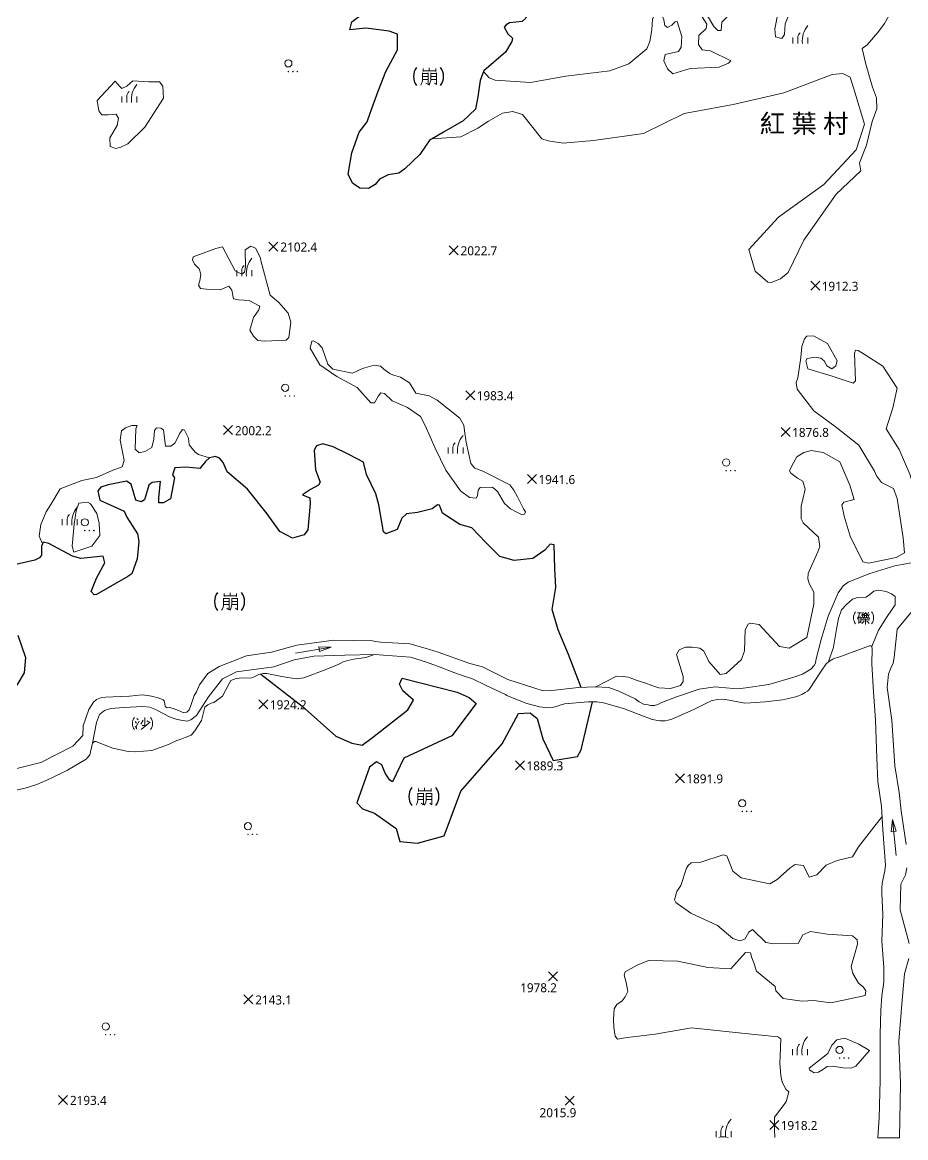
# Model space of a CAD drawing. Header units: metres. Extents: x 232867 to 235443, y 2535802 to 2538582.
# Drawn here: x 233534 to 234269, y 2535802 to 2536730 of the extents above; entities that cross this region are included whole.
import ezdxf
from ezdxf.enums import TextEntityAlignment as Align

# ---------------------------------------------------------------- set-up
doc = ezdxf.new("R2010")
doc.units = ezdxf.units.M
doc.linetypes.add('105', pattern=[30, 20, -4.75, 0.5, -4.75])
for name, color, linetype, lineweight in [('9250000', 7, '105', 30), ('9510101', 5, 'Continuous', 20), ('9510109', 4, 'Continuous', 20), ('9510503', 5, 'Continuous', 20), ('9710500', 3, 'Continuous', 20), ('9720000', 3, 'Continuous', 20)]:
    doc.layers.add(name, color=color, linetype=linetype, lineweight=lineweight)
for name, color, linetype, lineweight, true_color in [('9510402', 34, 'Continuous', 20, 0xa55200), ('9540203', 34, 'Continuous', 20, 0xa55200), ('9790201', 34, '145', 20, 0xa55200)]:
    doc.layers.add(name, color=color, linetype=linetype, lineweight=lineweight, true_color=true_color)
doc.layers.add('9810200', color=7, linetype='Continuous')
doc.layers.add('9820205', color=34, linetype='Continuous', true_color=0xa55200)
doc.styles.add('LMP', font='')
doc.styles.get('LMP').set_extended_font_data('Microsoft JhengHei')
doc.linetypes.add('145', pattern='A,0,-7.5,[10,base.shx,S=1,R=0,X=0,Y=0]', length=7.5)

# ---------------------------------------------------------------- blocks, each defined once
blk = doc.blocks.new('98225')
at = {"lineweight": 0}
for points in [[(-6.557994, -7.127561), (-5.892824, -5.979033), (-5.403554, -4.744772), (-5.10201, -3.451385), (-4.997061, -2.128435), (-4.997061, -1.815065), (-4.997061, 2.87217)], [(-4.997061, 2.558801), (-0.311303, 2.558801), (-0.311303, -2.128435), (-0.311303, -6.81567), (-2.185606, -5.565149)], [(-4.997061, 0.059238), (-0.311303, 0.059238)], [(-4.3718, 4.121213), (-4.3718, 6.620776)], [(5.936866, 4.746473), (4.999714, 4.746473), (0.313957, 4.746473), (-4.3718, 4.746473)], [(-0.311303, 2.87217), (-0.311303, 2.558801)], [(0.313957, -7.127561), (0.979128, -5.979033), (1.468397, -4.744772), (1.769941, -3.451385), (1.876369, -2.128435), (1.876369, 2.558801), (1.876369, 2.87217)], [(0.625848, 7.246036), (0.625848, 4.746473)], [(1.876369, 2.558801), (6.560648, 2.558801)], [(1.876369, 0.059238), (6.560648, 0.059238)], [(6.560648, 2.87217), (6.560648, -1.815065), (6.560648, -6.503779), (6.560648, -6.81567), (4.999714, -5.565149)], [(5.936866, 4.121213), (5.936866, 6.620776)], [(-0.311303, -2.440326), (-4.997061, -2.440326)], [(6.560648, -2.440326), (1.876369, -2.440326)]]:
    blk.add_lwpolyline(points, dxfattribs=at)
for start, end in [(143.130102, 216.869898), (323.130102, 36.869898)]:
    blk.add_arc((0, 0), 12.5, start, end)
blk = doc.blocks.new('97132')
at = {"linetype": 'Continuous'}
for points in [[(-3.2, 6.8, 1), (2.8, 6.8, 1)], [(-0.4, 0, 1), (0, 0, 1)], [(3.35, 0, 1), (3.75, 0, 1)], [(7.1, 0, 1), (7.5, 0, 1)]]:
    blk.add_lwpolyline(points, format="xyb", close=True, dxfattribs=at)
blk = doc.blocks.new('97200')
at = {"linetype": 'Continuous'}
for points in [[(6.25, 15, 0.214635), (1.75, 0)], [(-0.25, 9, 0.201941), (-2.25, 5)]]:
    blk.add_lwpolyline(points, format="xyb", dxfattribs=at)
for points in [[(-6.25, 5), (-6.25, 0)], [(-2.25, 0), (-2.25, 5)], [(6.25, 5), (6.25, 0)]]:
    blk.add_lwpolyline(points, dxfattribs=at)
blk = doc.blocks.new('95153')
at = {"color": 5, "linetype": 'Continuous'}
blk.add_lwpolyline([(15, 0), (5, 2), (5, 0), (5, -2), (15, 0), (-15, 0)], dxfattribs=at)
blk = doc.blocks.new('98120')
at = {"linetype": 'Continuous'}
for points in [[(-3.75, -3.75), (3.75, 3.75)], [(-3.75, 3.75), (3.75, -3.75)]]:
    blk.add_lwpolyline(points, dxfattribs=at)
blk = doc.blocks.new('95142')
at = {"linetype": 'Continuous'}
for points in [[(-5.812413, 4.447669, 0.333333), (-5.812413, -5.552331)], [(7.52092, -5.552331, 0.333333), (7.52092, 4.447669)]]:
    blk.add_lwpolyline(points, format="xyb", dxfattribs=at)
for points in [[(-5.18869, 1.102874), (-4.093992, -0.175247)], [(-4.458891, -3.096666), (-1.904596, 1.468051)], [(-3.971392, 3.685828), (-2.694245, 2.407707)], [(1.369614, 2.118289), (-0.637332, -0.985719)], [(2.687195, 4.447669), (2.687195, -2.263839)], [(4.491864, 1.745342), (7.294256, 0.100655)], [(-5.18869, -2.731489), (-3.911542, -5.105142)], [(-3.911542, -5.105142), (-4.458891, -3.096666)], [(6.015838, -0.126753), (-0.298024, -5.552331)], [(2.687195, -2.263839), (0.680249, -2.081251)]]:
    blk.add_lwpolyline(points, dxfattribs=at)
blk = doc.blocks.new('95423')
at = {"linetype": 'Continuous'}
for points in [[(-8.038459, 4.930951, 0.333333), (-8.038459, -5.069049)], [(5.294874, -5.069049, 0.333333), (5.294874, 4.930951)]]:
    blk.add_lwpolyline(points, format="xyb", dxfattribs=at)
for points in [[(-6.517338, 4.020808), (-3.120598, 3.98995)], [(-4.649285, 4.003837), (-5.035124, 2.261878), (-5.652713, 0.610952), (-6.007826, -0.237655), (-6.486458, -1.086262)], [(-5.703949, 0.488515), (-3.645549, 0.487518), (-3.691487, -4.344848)], [(-5.412274, 0.488373), (-5.381306, -4.711387)], [(-1.177484, 2.956224), (-1.565528, 2.041063), (-2.791747, -0.20806), (-2.714138, -0.47175), (-1.348224, -0.20806)], [(-1.658659, 4.693477), (-2.248486, 3.049291), (-2.745182, 2.087597), (-2.667573, 1.87044), (-1.565528, 2.041063)], [(-1.565528, 0.629545), (-1.348224, -0.20806), (-1.22405, -0.844019)], [(-0.510049, 3.545649), (-0.510049, -0.130504), (1.07317, -0.099481), (1.07317, 3.56116), (-0.028874, 3.576672), (-0.510049, 3.545649)], [(-0.510049, 1.823907), (1.07317, 1.792884)], [(0.467822, 4.7245), (-0.028874, 3.576672)], [(2.765042, 4.569388), (1.694041, 2.056575), (1.756128, 1.854929), (3.044434, 1.979019)], [(3.416956, 3.018268), (3.044434, 1.979019), (1.926867, -0.316638), (1.973432, -0.533795), (3.308304, -0.223571)], [(3.01339, 0.536478), (3.308304, -0.223571), (3.463521, -0.85953)], [(-3.685038, -3.666464), (-5.358978, -3.619674)], [(-2.962791, -1.812378), (3.587391, -1.812378)], [(-0.851832, -2.836116), (-1.705529, -3.766788), (-2.931747, -4.852571)], [(0.327822, -0.850683), (0.281257, -5.550575)], [(1.398823, -2.851627), (2.392216, -3.735766), (3.354564, -4.790527)]]:
    blk.add_lwpolyline(points)

msp = doc.modelspace()

# ---------------------------------------------------------------- linework, layer by layer
at = {"layer": '9510101', "lineweight": 0, "flags": 128}
for points in [[(233517.27928, 2536106.105248), (233549.51948, 2536114.050948), (233575.98508, 2536127.564948), (233584.27558, 2536136.644548), (233584.57788, 2536144.674148), (233589.44008, 2536158.127948), (233593.26028, 2536164.314948), (233595.64168, 2536166.374748), (233599.77468, 2536168.090148), (233603.16708, 2536168.419748), (233615.74908, 2536168.863348), (233623.25068, 2536169.341748), (233633.68128, 2536170.305348), (233638.03608, 2536169.900148), (233641.41388, 2536169.277348), (233647.90728, 2536167.505748), (233651.06348, 2536166.208748), (233652.10848, 2536165.345948), (233652.62228, 2536162.945948), (233652.95008, 2536160.802748), (233654.43588, 2536159.700748), (233656.34268, 2536159.798548), (233659.61188, 2536158.965348), (233664.03268, 2536157.352748), (233668.49328, 2536155.548948), (233670.97888, 2536156.103948), (233672.82508, 2536157.769348), (233673.90588, 2536160.632148), (233674.54708, 2536162.442948), (233677.11708, 2536169.940748), (233678.98328, 2536172.897348), (233681.41378, 2536178.772448), (233688.33938, 2536188.235448), (233697.81288, 2536194.073748), (233720.64638, 2536202.910348), (233741.31268, 2536205.908548), (233762.38358, 2536211.699848), (233793.32568, 2536215.991248), (233825.42748, 2536215.328148), (233827.51748, 2536214.819348), (233832.39948, 2536214.279548), (233856.35618, 2536212.790548), (233869.22908, 2536209.298548), (233879.89528, 2536205.806648), (233906.43818, 2536196.401948), (233916.92028, 2536193.645048), (233937.88488, 2536183.169348), (233960.50408, 2536175.818148), (233967.49248, 2536173.796448), (233974.66448, 2536173.980348), (233996.73208, 2536176.369548), (234010.70828, 2536177.104448), (234022.10998, 2536176.369548), (234030.38538, 2536173.428748), (234044.02008, 2536167.109748), (234047.32508, 2536164.476748), (234050.89608, 2536162.664948), (234054.71728, 2536161.950748), (234057.06088, 2536161.554948), (234059.93768, 2536161.384348), (234062.85388, 2536162.440748), (234065.34948, 2536163.651748), (234078.19208, 2536168.706548), (234097.21508, 2536175.043348), (234110.37068, 2536177.023748), (234116.14368, 2536176.597348), (234129.01868, 2536175.406548), (234135.93268, 2536176.253748), (234155.11188, 2536178.925748), (234176.05648, 2536184.979548), (234183.03888, 2536187.498348), (234190.04608, 2536191.668148), (234192.75988, 2536194.696348), (234193.85108, 2536196.860548), (234194.30988, 2536199.181948), (234198.65668, 2536216.486148), (234204.35848, 2536235.835948), (234212.86848, 2536255.301348), (234216.93708, 2536260.963948), (234221.14868, 2536264.135748), (234238.33948, 2536271.182748), (234260.02368, 2536277.617948), (234265.97168, 2536278.907948), (234280.71888, 2536281.511748)], [(234271.61418, 2535951.053948), (234267.88958, 2535938.105448), (234265.98998, 2535916.461348), (234263.21968, 2535882.295148), (234264.60568, 2535847.106548), (234263.90128, 2535801.894548), (234245.78028, 2535801.913548), (234246.79888, 2535818.494948), (234247.78828, 2535849.857548), (234247.76428, 2535888.040548), (234248.44788, 2535907.758548), (234249.18768, 2535920.005348), (234250.86928, 2535931.216548), (234250.75728, 2535943.433948), (234249.28128, 2535965.291348), (234249.96008, 2535987.499148), (234249.09808, 2536004.963148), (234249.21608, 2536009.919948), (234249.48688, 2536013.725348), (234251.53668, 2536023.951748), (234252.14188, 2536028.752348), (234249.96908, 2536057.962548), (234248.94788, 2536077.535948), (234245.90148, 2536098.310548), (234244.98368, 2536117.690948), (234243.87428, 2536149.651548), (234242.13808, 2536172.598348), (234240.88168, 2536196.303948), (234241.02808, 2536208.687748), (234240.90728, 2536210.562148), (234246.27878, 2536224.064448), (234253.66698, 2536235.667348), (234260.26348, 2536245.292448), (234260.13168, 2536252.148848), (234257.09718, 2536254.521948), (234252.87528, 2536256.368048), (234246.41048, 2536257.422748), (234242.45248, 2536256.631648), (234239.15438, 2536253.862848), (234235.98808, 2536251.753148), (234228.86338, 2536251.357748), (234224.64188, 2536250.039148), (234219.75468, 2536245.521448), (234215.53278, 2536241.170448), (234213.02608, 2536233.918648), (234211.31088, 2536224.952748), (234209.06808, 2536210.053648), (234204.87668, 2536197.937148), (234202.95548, 2536196.157548), (234198.66828, 2536189.944548), (234188.79788, 2536174.857148), (234187.17908, 2536173.349548), (234185.48148, 2536172.289948), (234182.47708, 2536170.654548), (234179.75708, 2536169.525348), (234176.48388, 2536168.404548), (234166.42548, 2536166.110348), (234151.95148, 2536164.542948), (234139.91488, 2536163.747148), (234135.08108, 2536163.565148), (234119.05688, 2536166.426748), (234115.89168, 2536166.794148), (234112.54688, 2536166.547148), (234107.05928, 2536165.374948), (234092.71368, 2536158.272348), (234074.50228, 2536150.270948), (234071.38168, 2536149.382148), (234068.88388, 2536148.866748), (234064.43328, 2536148.679148), (234058.02588, 2536149.968348), (234034.30548, 2536158.926948), (234017.65048, 2536163.692148), (234012.08828, 2536164.585548), (234004.93568, 2536164.460348), (233985.07868, 2536162.996148), (233976.11108, 2536160.209948), (233971.52748, 2536159.520748), (233964.33008, 2536160.268548), (233953.03748, 2536163.590148), (233937.25808, 2536169.937948), (233935.96948, 2536170.553548), (233919.92288, 2536178.131448), (233908.43338, 2536183.752948), (233901.61108, 2536186.025548), (233893.00368, 2536188.871148), (233881.60068, 2536193.322148), (233870.36688, 2536197.706948), (233856.94328, 2536201.719148), (233827.02718, 2536203.995648), (233802.37968, 2536203.466048), (233776.67188, 2536202.671348), (233760.24008, 2536199.493048), (233743.27818, 2536193.666048), (233712.26998, 2536189.428248), (233700.58278, 2536183.781548), (233688.86518, 2536168.783648), (233678.99148, 2536153.324548), (233674.21938, 2536149.542148), (233671.09278, 2536148.555448), (233665.99138, 2536149.213148), (233662.04188, 2536150.035548), (233656.94048, 2536151.680148), (233651.18108, 2536154.804748), (233646.57318, 2536157.271748), (233642.78848, 2536159.080648), (233640.15538, 2536160.231748), (233634.23148, 2536160.560748), (233618.43378, 2536159.903048), (233607.73708, 2536158.916148), (233602.30668, 2536157.436048), (233598.19268, 2536153.982548), (233595.72448, 2536147.404248), (233592.48628, 2536130.301148), (233590.77668, 2536122.857548), (233590.27308, 2536120.524148), (233588.53968, 2536118.486148), (233587.04708, 2536116.912748), (233571.58508, 2536107.762948), (233557.51808, 2536100.804948), (233546.09808, 2536095.764748), (233536.41168, 2536092.762348), (233504.34128, 2536085.844548)], [(234276.03108, 2536241.937148), (234262.04048, 2536225.151148), (234262.01958, 2536225.099648), (234259.30518, 2536201.318648), (234258.50108, 2536196.874448), (234256.72518, 2536192.562848), (234254.67638, 2536187.555848), (234253.49738, 2536176.589448), (234257.41458, 2536149.425448), (234260.01318, 2536111.432848), (234263.62298, 2536088.983348), (234265.10658, 2536073.733648), (234269.44508, 2536045.739948)], [(234269.84548, 2536026.321848), (234268.91148, 2536020.489648), (234265.07528, 2536012.974348), (234264.27728, 2535991.452348), (234271.80478, 2535963.571848)]]:
    msp.add_lwpolyline(points, dxfattribs=at).dxf.unprotected_set("ltscale", 0)
at = {"layer": '9510109', "lineweight": 0, "flags": 128}
for points in [[(233517.279314, 2536106.105248), (233549.519514, 2536114.050948), (233575.985114, 2536127.564948), (233584.275614, 2536136.644548), (233584.577914, 2536144.674148), (233589.440114, 2536158.127948), (233593.260314, 2536164.314948), (233595.641714, 2536166.374748), (233599.774714, 2536168.090148), (233603.167114, 2536168.419748), (233615.749114, 2536168.863348), (233623.250714, 2536169.341748), (233633.681314, 2536170.305348), (233638.036114, 2536169.900148), (233641.413914, 2536169.277348), (233647.907314, 2536167.505748), (233651.063514, 2536166.208748), (233652.108514, 2536165.345948), (233652.622314, 2536162.945948), (233652.950114, 2536160.802748), (233654.435914, 2536159.700748), (233656.342714, 2536159.798548), (233659.611914, 2536158.965348), (233664.032714, 2536157.352748), (233668.493314, 2536155.548948), (233670.978914, 2536156.103948), (233672.825114, 2536157.769348), (233673.905914, 2536160.632148), (233674.547114, 2536162.442948), (233677.117114, 2536169.940748), (233678.983314, 2536172.897348), (233681.413714, 2536178.772448), (233688.339414, 2536188.235448), (233697.812914, 2536194.073748), (233720.646414, 2536202.910348), (233741.312714, 2536205.908548), (233762.383614, 2536211.699848), (233793.325614, 2536215.991248), (233825.427414, 2536215.328148), (233827.517514, 2536214.819348), (233832.399514, 2536214.279548), (233856.356114, 2536212.790548), (233869.229014, 2536209.298548), (233879.895314, 2536205.806648), (233906.438214, 2536196.401948), (233916.920314, 2536193.645048), (233937.884914, 2536183.169348), (233960.504114, 2536175.818148), (233967.492414, 2536173.796448), (233974.664514, 2536173.980348), (233996.732014, 2536176.369548), (234010.708314, 2536177.104448), (234022.110014, 2536176.369548), (234030.385414, 2536173.428748), (234044.020114, 2536167.109748), (234047.325114, 2536164.476748), (234050.896114, 2536162.664948), (234054.717314, 2536161.950748), (234057.060914, 2536161.554948), (234059.937714, 2536161.384348), (234062.853914, 2536162.440748), (234065.349514, 2536163.651748), (234078.192114, 2536168.706548), (234097.215114, 2536175.043348), (234110.370714, 2536177.023748), (234116.143714, 2536176.597348), (234129.018714, 2536175.406548), (234135.932714, 2536176.253748), (234155.111914, 2536178.925748), (234176.056514, 2536184.979548), (234183.038914, 2536187.498348), (234190.046114, 2536191.668148), (234192.759914, 2536194.696348), (234193.851114, 2536196.860548), (234194.309914, 2536199.181948), (234198.656714, 2536216.486148), (234204.358514, 2536235.835948), (234212.868514, 2536255.301348), (234216.937114, 2536260.963948), (234221.148714, 2536264.135748), (234238.339514, 2536271.182748), (234260.023714, 2536277.617948), (234265.971714, 2536278.907948), (234280.718914, 2536281.511748)], [(234276.031114, 2536241.937148), (234262.040514, 2536225.151148), (234262.019514, 2536225.099648), (234259.305214, 2536201.318648), (234258.501114, 2536196.874448), (234256.725214, 2536192.562848), (234254.676314, 2536187.555848), (234253.497414, 2536176.589448), (234257.414514, 2536149.425448), (234260.013114, 2536111.432848), (234263.623014, 2536088.983348), (234265.106614, 2536073.733648), (234269.445114, 2536045.739948)], [(234271.614114, 2535951.053948), (234267.889614, 2535938.105448), (234265.990014, 2535916.461348), (234263.219714, 2535882.295148), (234264.605714, 2535847.106548), (234263.901314, 2535801.894548), (234245.780314, 2535801.913548), (234246.798914, 2535818.494948), (234247.788314, 2535849.857548), (234247.764314, 2535888.040548), (234248.447914, 2535907.758548), (234249.187714, 2535920.005348), (234250.869314, 2535931.216548), (234250.757314, 2535943.433948), (234249.281314, 2535965.291348), (234249.960114, 2535987.499148), (234249.098114, 2536004.963148), (234249.216114, 2536009.919948), (234249.486914, 2536013.725348), (234251.536714, 2536023.951748), (234252.141914, 2536028.752348), (234249.969114, 2536057.962548), (234248.947914, 2536077.535948), (234245.901514, 2536098.310548), (234244.983714, 2536117.690948), (234243.874314, 2536149.651548), (234242.138114, 2536172.598348), (234240.881714, 2536196.303948), (234241.028114, 2536208.687748), (234240.907314, 2536210.562148), (234240.085914, 2536211.106748), (234238.809314, 2536211.147548), (234212.634914, 2536201.500748), (234209.963714, 2536200.775348), (234208.356714, 2536200.054948), (234204.876714, 2536197.937148), (234202.955514, 2536196.157548), (234198.668314, 2536189.944548), (234188.797914, 2536174.857148), (234187.179114, 2536173.349548), (234185.481514, 2536172.289948), (234182.477114, 2536170.654548), (234179.757114, 2536169.525348), (234176.483914, 2536168.404548), (234166.425514, 2536166.110348), (234151.951514, 2536164.542948), (234139.914914, 2536163.747148), (234135.081114, 2536163.565148), (234119.056914, 2536166.426748), (234115.891714, 2536166.794148), (234112.546914, 2536166.547148), (234107.059314, 2536165.374948), (234092.713714, 2536158.272348), (234074.502314, 2536150.270948), (234071.381714, 2536149.382148), (234068.883914, 2536148.866748), (234064.433314, 2536148.679148), (234058.025914, 2536149.968348), (234034.305514, 2536158.926948), (234017.650514, 2536163.692148), (234012.088314, 2536164.585548), (234004.935714, 2536164.460348), (233985.078714, 2536162.996148), (233976.111114, 2536160.209948), (233971.527414, 2536159.520748), (233964.330114, 2536160.268548), (233953.037514, 2536163.590148), (233937.258114, 2536169.937948), (233935.969514, 2536170.553548), (233919.922914, 2536178.131448), (233908.433414, 2536183.752948), (233901.611114, 2536186.025548), (233893.003714, 2536188.871148), (233881.600714, 2536193.322148), (233870.366914, 2536197.706948), (233856.943214, 2536201.719148), (233827.027114, 2536203.995648), (233819.809214, 2536201.328548), (233809.964314, 2536200.031048), (233804.716914, 2536198.953048), (233800.849014, 2536197.732448), (233797.236114, 2536195.861748), (233787.234914, 2536191.757348), (233768.228914, 2536184.661948), (233761.937714, 2536183.821348), (233749.900114, 2536185.728148), (233737.487914, 2536188.194348), (233734.463714, 2536188.048748), (233730.662514, 2536187.191348), (233727.510314, 2536185.643348), (233724.856114, 2536184.619748), (233714.335114, 2536184.119948), (233712.013514, 2536183.984948), (233709.746314, 2536183.253548), (233707.476114, 2536182.309148), (233706.226714, 2536179.923148), (233700.426914, 2536169.391948), (233698.418514, 2536167.485748), (233693.408514, 2536164.114348), (233691.247714, 2536163.359748), (233688.356314, 2536162.169548), (233685.857514, 2536160.185748), (233683.070314, 2536149.055348), (233677.662314, 2536140.352148), (233674.508714, 2536136.862648), (233669.533314, 2536134.937348), (233665.355714, 2536133.150948), (233662.642314, 2536132.426148), (233655.609914, 2536129.042748), (233641.806914, 2536124.017548), (233627.980514, 2536123.078748), (233622.194314, 2536123.230548), (233609.191314, 2536126.024748), (233596.456714, 2536131.092148), (233595.314914, 2536131.577748), (233593.950914, 2536131.449548), (233592.486314, 2536130.301148), (233590.776714, 2536122.857548), (233590.273114, 2536120.524148), (233588.539714, 2536118.486148), (233587.047114, 2536116.912748), (233571.585114, 2536107.762948), (233557.518114, 2536100.804948), (233546.098114, 2536095.764748), (233536.411714, 2536092.762348), (233504.341314, 2536085.844548)], [(234269.845514, 2536026.321848), (234268.911514, 2536020.489648), (234265.075314, 2536012.974348), (234264.277314, 2535991.452348), (234271.804714, 2535963.571848)]]:
    msp.add_lwpolyline(points, dxfattribs=at).dxf.unprotected_set("ltscale", 0)
at = {"layer": '9790201', "flags": 128}
for points in [[(233917.654759, 2536688.991546), (233922.398758, 2536683.855696), (233927.348294, 2536681.865546), (233956.761719, 2536679.805271), (233986.355045, 2536685.15794), (234022.911003, 2536689.656173), (234038.587159, 2536695.370165), (234053.549556, 2536707.817658), (234056.204901, 2536714.123232), (234057.717872, 2536723.790597), (234058.338531, 2536732.553926), (234059.887932, 2536736.157314), (234063.46662, 2536738.201314), (234066.171887, 2536736.196993), (234067.768512, 2536731.93967), (234068.468778, 2536727.452086), (234070.723841, 2536725.669524), (234074.302529, 2536727.713523), (234077.203889, 2536730.427047), (234078.773528, 2536730.661558), (234082.664345, 2536718.108511), (234082.268112, 2536709.346599), (234080.04543, 2536705.73896), (234068.838924, 2536703.197595), (234067.749172, 2536697.800307), (234070.930277, 2536691.306986), (234075.220026, 2536687.066668), (234089.780793, 2536691.650616), (234113.789081, 2536692.700614), (234121.625135, 2536695.894497), (234123.632834, 2536697.928577), (234106.526462, 2536706.130771), (234099.56248, 2536707.209799), (234096.619294, 2536711.45862), (234096.797846, 2536719.096157), (234103.04807, 2536724.750629), (234103.473986, 2536728.571523), (234095.77061, 2536740.651296), (234078.887316, 2536749.079499), (234062.886888, 2536759.983879), (234063.54128, 2536763.132415), (234069.142509, 2536764.739985), (234090.068186, 2536755.888107), (234093.245245, 2536750.068561), (234095.951861, 2536747.839649), (234097.756721, 2536746.278844), (234109.321231, 2536726.587043), (234112.707874, 2536723.239423), (234115.402347, 2536723.031837), (234116.033801, 2536729.998432), (234124.286326, 2536738.585352), (234144.446974, 2536745.001461), (234157.903147, 2536746.65863), (234162.403829, 2536744.665647), (234162.887764, 2536738.829096), (234160.055216, 2536724.661393), (234160.768975, 2536717.927892), (234165.94024, 2536716.388343), (234168.16427, 2536719.771391), (234168.783581, 2536728.759312), (234173.427735, 2536740.243251), (234182.398067, 2536741.422894), (234206.425245, 2536739.328608), (234220.262809, 2536752.218198), (234241.995794, 2536758.419636), (234252.503383, 2536765.223993), (234252.466953, 2536771.28797), (234249.746845, 2536775.762799), (234243.206081, 2536781.111905), (234229.245735, 2536788.660163), (234224.732909, 2536792.674472), (234224.043437, 2536795.365322), (234226.716321, 2536798.751204), (234253.644858, 2536799.370441), (234270.172875, 2536800.796121)], [(234232.887909, 2536708.262304), (234236.875015, 2536711.372057), (234245.889178, 2536721.616183), (234251.449864, 2536728.888497), (234257.517847, 2536739.913606), (234258.542192, 2536746.080361), (234264.815056, 2536765.676042)], [(234231.691438, 2536606.307069), (234230.666093, 2536612.969916), (234236.30782, 2536627.841595), (234241.091355, 2536647.375139), (234245.120255, 2536658.11545), (234244.776426, 2536667.174969), (234241.419743, 2536675.93705), (234235.790048, 2536695.117081), (234232.887909, 2536708.262304)], [(233874.888888, 2536633.122297), (233898.802733, 2536634.825119), (233912.938286, 2536641.786672), (233921.764221, 2536647.606262), (233933.464486, 2536654.33075), (233942.095435, 2536655.715374), (233950.084401, 2536653.32727), (233966.155173, 2536633.033578), (233971.482035, 2536631.293723), (233984.120067, 2536629.378351), (234009.360322, 2536631.532922), (234050.969804, 2536637.559538), (234084.762757, 2536654.177755), (234125.478238, 2536661.528846), (234167.508193, 2536671.326791), (234207.954418, 2536686.656903), (234216.810857, 2536687.377891), (234222.810207, 2536684.312162), (234226.650158, 2536671.921955), (234234.64976, 2536645.241574), (234227.77895, 2536623.925546), (234200.867898, 2536595.002578), (234163.199903, 2536567.881869), (234138.611178, 2536541.077445), (234143.633679, 2536522.875408), (234154.203621, 2536513.825232), (234157.009649, 2536513.375404), (234164.698426, 2536516.462868), (234171.20425, 2536521.880525), (234184.112211, 2536548.84502), (234211.198243, 2536586.885954), (234231.691438, 2536606.307069)], [(233945.994871, 2536335.038314), (233950.958552, 2536325.248284), (233952.758152, 2536322.581094), (233951.877167, 2536320.789816), (233949.874793, 2536320.107519), (233945.402673, 2536322.31139), (233940.25772, 2536325.18065), (233935.103359, 2536329.612346), (233929.469532, 2536339.621355), (233925.212283, 2536343.165866), (233914.958663, 2536342.877845), (233913.18863, 2536340.63452), (233912.770985, 2536335.944393), (233911.66841, 2536333.928501), (233906.091028, 2536334.56289), (233898.477674, 2536340.095113), (233886.33441, 2536357.429031), (233877.529781, 2536375.676906), (233869.166989, 2536394.597215), (233865.332761, 2536401.939034), (233854.586235, 2536409.460377), (233841.845398, 2536414.960192), (233835.342682, 2536421.169076), (233832.218918, 2536421.595759), (233830.450229, 2536419.12923), (233826.918227, 2536413.303349), (233824.020085, 2536413.285032), (233812.572503, 2536426.159073), (233795.574417, 2536435.203399), (233781.470441, 2536444.935659), (233773.583083, 2536458.948271), (233774.887089, 2536464.536856), (233775.999071, 2536464.990312), (233780.025322, 2536462.783622), (233783.61377, 2536459.234883), (233788.155774, 2536445.424341), (233792.415711, 2536441.433419), (233808.711396, 2536437.964996), (233817.160041, 2536441.813028), (233826.728732, 2536444.775285), (233832.084524, 2536443.916281), (233834.774515, 2536441.477932), (233839.924844, 2536437.715852), (233842.83105, 2536436.394938), (233848.638086, 2536434.645931), (233856.02313, 2536430.00512), (233861.42596, 2536421.333934), (233872.5861, 2536419.172334), (233879.295623, 2536415.643322), (233898.113467, 2536400.583727), (233901.269485, 2536394.800118), (233901.96651, 2536390.117035), (233903.360559, 2536380.75087), (233907.257952, 2536362.918407), (233910.626153, 2536358.921849), (233917.106023, 2536356.507454), (233939.692242, 2536345.043096), (233943.06313, 2536340.600127)], [(234179.258843, 2536434.042492), (234181.639652, 2536451.047109), (234182.713305, 2536460.115), (234184.707974, 2536466.696898), (234186.731522, 2536468.748421), (234192.160864, 2536469.009218), (234203.967999, 2536462.740961), (234211.980312, 2536448.293749), (234210.876021, 2536444.057209)], [(234297.889807, 2536300.430063), (234286.322114, 2536300.125396), (234280.970132, 2536304.725149), (234277.990012, 2536335.982632), (234272.550596, 2536354.019054), (234263.623837, 2536374.581909), (234252.637234, 2536391.656624), (234258.307265, 2536409.299793), (234261.903884, 2536425.539821), (234249.984208, 2536443.767029), (234235.345209, 2536453.173383), (234229.536488, 2536456.84355), (234227.221141, 2536457.060617), (234226.313695, 2536454.274776), (234227.155581, 2536431.575821), (234225.316569, 2536429.710807), (234207.923574, 2536435.624641), (234187.706341, 2536441.782082)], [(234210.876021, 2536444.057209), (234209.474147, 2536442.990755), (234207.446267, 2536441.618789), (234203.357293, 2536444.084787), (234201.067029, 2536448.37436), (234198.33864, 2536450.39589), (234193.354644, 2536451.270544), (234187.024503, 2536450.324478), (234185.906085, 2536448.278668), (234187.706341, 2536441.782082)], [(234179.258843, 2536434.042492), (234177.876818, 2536430.338173), (234178.838534, 2536424.784012), (234192.609282, 2536406.568484), (234210.278886, 2536393.70611), (234230.049036, 2536378.076876), (234242.915353, 2536356.612174), (234244.792053, 2536352.68552), (234248.761761, 2536347.150339), (234258.975822, 2536342.117913), (234261.806699, 2536333.795432), (234266.879828, 2536300.929422), (234267.886768, 2536288.425261), (234261.200752, 2536284.676253), (234238.092501, 2536279.896919), (234233.2259, 2536281.024593), (234222.906314, 2536302.273688), (234217.938711, 2536318.923029), (234215.794447, 2536328.408224), (234217.630444, 2536330.73657), (234226.178085, 2536332.875591), (234222.628935, 2536344.900359), (234214.172482, 2536364.3078), (234200.238187, 2536372.096868), (234190.278122, 2536373.655754), (234184.27269, 2536371.996127), (234178.510703, 2536368.484627), (234174.39403, 2536361.045013), (234172.338709, 2536356.861872), (234173.509197, 2536354.784172), (234179.089548, 2536350.649212), (234183.502426, 2536348.128618), (234185.397216, 2536341.421964), (234183.369029, 2536333.068823), (234182.016905, 2536327.500063), (234182.08625, 2536316.843395), (234183.727043, 2536313.610281), (234196.531553, 2536301.643914), (234197.508343, 2536293.773086), (234195.917298, 2536289.361199), (234187.936442, 2536271.240097), (234187.502316, 2536266.83551), (234188.684864, 2536262.904476), (234192.665124, 2536255.747629)], [(233689.707538, 2536367.674636), (233680.556037, 2536370.230471), (233677.716979, 2536372.172819), (233672.895621, 2536378.458877), (233672.212483, 2536383.899875), (233668.911494, 2536390.631181), (233667.167479, 2536391.273582), (233665.010339, 2536387.992737), (233663.075624, 2536383.842049), (233660.923365, 2536379.689983), (233657.456078, 2536377.272098), (233653.105193, 2536377.244562), (233651.505512, 2536390.956646), (233649.322748, 2536392.249709), (233645.623275, 2536392.444108), (233644.112667, 2536390.256419), (233643.5003, 2536383.06472), (233641.798991, 2536376.083942), (233635.943598, 2536372.779691), (233631.162505, 2536371.87818), (233627.882259, 2536374.9068), (233628.440938, 2536391.681924), (233629.512798, 2536394.520275), (233625.161912, 2536394.492739), (233619.734287, 2536392.498072), (233616.484545, 2536390.081564), (233615.440749, 2536382.233695), (233617.234791, 2536372.661285), (233618.797867, 2536365.483353), (233617.088017, 2536360.027211), (233608.838417, 2536356.92562), (233595.817485, 2536351.180078), (233583.430883, 2536348.705743), (233565.630078, 2536341.840886), (233557.65415, 2536328.721636), (233553.772518, 2536322.59831), (233549.480201, 2536312.116128), (233548.011078, 2536302.523065), (233550.806242, 2536296.006439)], [(233945.994871, 2536335.038314), (233943.06313, 2536340.600127)], [(233575.400946, 2536293.983968), (233577.037586, 2536312.508417), (233578.716932, 2536323.409688), (233581.073314, 2536329.958987), (233588.248614, 2536330.657837), (233590.648922, 2536329.366151), (233596.132675, 2536321.341782), (233597.918176, 2536313.294007), (233598.411833, 2536302.842115), (233591.716767, 2536294.087229), (233576.95182, 2536288.984088)], [(233576.95182, 2536288.984088), (233575.400946, 2536293.983968)], [(234011.130011, 2536177.077301), (234028.2473, 2536185.95748), (234033.981277, 2536185.764702), (234038.342377, 2536185.104479), (234045.697556, 2536182.399246), (234051.901842, 2536180.374709), (234057.648991, 2536178.117911), (234063.623976, 2536176.091912), (234073.257525, 2536175.694657), (234081.727009, 2536178.042117), (234083.768761, 2536181.49531), (234083.742418, 2536185.623349), (234078.351424, 2536203.936556), (234080.390249, 2536207.84842), (234085.88029, 2536209.947535), (234091.612803, 2536209.984092), (234097.808308, 2536209.335568), (234101.034614, 2536206.833349), (234105.217637, 2536198.144922), (234114.689207, 2536187.196772), (234119.498664, 2536188.144822), (234132.264854, 2536199.922821), (234134.971091, 2536207.049769), (234135.318465, 2536224.482191), (234137.8115, 2536229.084987), (234139.64005, 2536230.014027), (234147.214285, 2536228.915605), (234164.070305, 2536210.675513), (234172.106068, 2536209.121345), (234186.724224, 2536218.159017), (234192.508952, 2536245.946631), (234192.665124, 2536255.747629)], [(234240.9073, 2536210.5621), (234240.0859, 2536211.1067), (234238.8093, 2536211.1475), (234212.6349, 2536201.5007), (234209.9637, 2536200.7753), (234208.3567, 2536200.0549), (234204.8767, 2536197.9371)], [(233592.4863, 2536130.3011), (233593.9509, 2536131.4495), (233595.3149, 2536131.5777), (233596.4567, 2536131.0921), (233609.1913, 2536126.0247), (233622.1943, 2536123.2305), (233627.9805, 2536123.0787), (233641.8069, 2536124.0175), (233655.6099, 2536129.0427), (233662.6423, 2536132.4261), (233665.3557, 2536133.1509), (233669.53331, 2536134.937337), (233674.508734, 2536136.862604), (233677.66234, 2536140.352102), (233683.0703, 2536149.0553), (233685.8575, 2536160.1857), (233688.3563, 2536162.1695), (233691.2477, 2536163.3597), (233693.4085, 2536164.1143), (233698.4185, 2536167.4857), (233700.4269, 2536169.3919), (233706.2267, 2536179.9231), (233707.4761, 2536182.3091), (233709.7463, 2536183.2535), (233712.0135, 2536183.9849), (233714.3351, 2536184.1199), (233724.8561, 2536184.6197), (233727.5103, 2536185.6433), (233730.6625, 2536187.1913), (233734.4637, 2536188.0487), (233737.4879, 2536188.1943), (233749.9001, 2536185.7281), (233761.9377, 2536183.8213), (233768.2289, 2536184.6619), (233787.2349, 2536191.7573), (233797.2361, 2536195.8617), (233800.849057, 2536197.73246), (233804.716905, 2536198.953061), (233809.964311, 2536200.031085), (233819.809216, 2536201.328548), (233827.027144, 2536203.995642)], [(234086.634066, 2536026.207764), (234087.960063, 2536028.453217), (234090.625939, 2536030.707139), (234098.662436, 2536031.205353), (234117.159946, 2536037.362371), (234120.068569, 2536036.485928), (234125.285289, 2536023.543893), (234132.242702, 2536017.995195), (234155.945826, 2536012.999763), (234162.176383, 2536016.618461), (234172.835721, 2536026.305246), (234177.060624, 2536029.240144), (234183.988884, 2536028.389111), (234188.738154, 2536018.799727), (234195.20313, 2536020.63025), (234202.969114, 2536028.732795), (234211.878041, 2536032.592131), (234224.812157, 2536035.582082), (234229.673682, 2536043.889975), (234249.387479, 2536069.110455)], [(234086.634066, 2536026.207764), (234081.806195, 2536011.620611), (234078.483378, 2536006.672748), (234076.513088, 2535999.941846), (234077.64623, 2535997.485577), (234090.220133, 2535988.831065), (234112.41843, 2535978.445796), (234125.229826, 2535967.553303), (234131.055025, 2535965.574585), (234135.069426, 2535967.167596), (234138.611628, 2535972.788691), (234141.504031, 2535975.046455), (234152.525523, 2535964.366596), (234159.239406, 2535963.289289), (234179.583727, 2535963.417872), (234183.339742, 2535970.607957), (234189.806383, 2535973.336208), (234203.681277, 2535971.184419), (234224.704647, 2535969.973604), (234228.52752, 2535966.414593), (234228.996934, 2535962.834388), (234226.368488, 2535954.083792), (234223.745613, 2535944.437438), (234224.899647, 2535938.622076), (234229.646026, 2535930.365988), (234233.688285, 2535927.480209), (234235.944818, 2535924.135247), (234235.186719, 2535920.21136)], [(234144.848427, 2535940.579556), (234142.571001, 2535947.283611), (234140.979589, 2535951.52857), (234139.835305, 2535955.776355), (234135.586197, 2535955.973447), (234123.37375, 2535942.459363), (234104.363849, 2535943.458956), (234079.289864, 2535948.899187), (234054.917213, 2535949.416988), (234045.551205, 2535945.550671), (234035.525648, 2535939.888598), (234034.648107, 2535937.195673), (234036.475618, 2535930.936671), (234037.862966, 2535923.555146), (234035.655184, 2535919.062226), (234032.991916, 2535915.910117), (234028.540137, 2535912.746705), (234026.326783, 2535909.149543), (234025.932584, 2535900.637016), (234026.200719, 2535893.472366), (234027.363111, 2535886.313367), (234029.166944, 2535883.861337), (234037.206889, 2535885.255842), (234060.664391, 2535888.091481), (234090.814884, 2535893.208905), (234132.649202, 2535888.994346), (234162.627666, 2535885.824596), (234165.098013, 2535884.048623), (234164.515071, 2535869.936197), (234164.329114, 2535863.888418), (234165.063878, 2535853.59144), (234166.216519, 2535848.000018), (234169.382629, 2535842.197374), (234171.855761, 2535839.973522), (234169.448093, 2535831.672218), (234159.914235, 2535818.846908), (234159.978307, 2535808.545692), (234160.256571, 2535802.003262)], [(234235.186719, 2535920.21136), (234218.553611, 2535916.682756), (234206.477678, 2535914.09589), (234192.547571, 2535916.060552), (234182.511931, 2535915.540208), (234166.983334, 2535917.722842), (234161.01089, 2535924.073446), (234160.531404, 2535927.721071), (234144.848427, 2535940.579556)], [(234188.8016, 2535859.653635), (234204.130599, 2535872.009195), (234207.485647, 2535878.840802), (234211.761594, 2535883.408085), (234218.323769, 2535884.811611), (234230.139603, 2535879.664911), (234238.957951, 2535874.306956)], [(234189.190273, 2535858.188395), (234192.855144, 2535855.930092), (234196.502622, 2535856.409692), (234200.593355, 2535858.945628), (234203.546243, 2535861.017971), (234208.107765, 2535861.275233), (234217.014256, 2535859.963033), (234223.632014, 2535859.777074), (234227.500395, 2535861.398921), (234233.163529, 2535867.823738), (234238.957951, 2535874.306956)], [(234189.190273, 2535858.188395), (234188.8016, 2535859.653635)], [(234113.40316, 2535802.052413), (234114.920106, 2535802.705654), (234118.886971, 2535802.730952), (234121.310343, 2535802.044118)]]:
    msp.add_lwpolyline(points, dxfattribs=at)
for points in [[(233606.758155, 2536633.958974), (233613.00745, 2536644.006881), (233614.060856, 2536650.10561), (233612.085127, 2536653.574303), (233605.348298, 2536653.096567), (233600.130832, 2536653.063583), (233597.721512, 2536656.311961), (233596.370394, 2536664.788802), (233611.2819, 2536680.983539), (233615.002779, 2536676.438009), (233616.750325, 2536674.926039), (233621.087425, 2536676.911622), (233626.063521, 2536681.294558), (233639.329375, 2536680.508126), (233648.025151, 2536680.563098), (233650.871657, 2536676.882336), (233651.578983, 2536666.878408), (233635.842254, 2536642.628219), (233621.787139, 2536628.832209), (233615.931875, 2536626.184307), (233611.808574, 2536624.852797), (233607.232502, 2536626.782034)], [(233731.789147, 2536534.670943), (233727.910298, 2536542.113406), (233724.065504, 2536543.582495), (233719.393745, 2536540.566164), (233719.687145, 2536526.487416), (233718.860179, 2536522.001996), (233716.737426, 2536520.495178), (233710.967195, 2536523.232148), (233700.622786, 2536543.220939), (233695.08879, 2536541.905896), (233676.159436, 2536534.959259), (233675.534651, 2536532.395199), (233677.260341, 2536528.779287), (233681.11973, 2536524.750181), (233682.635942, 2536520.492918), (233681.601931, 2536514.939476), (233680.556974, 2536511.306047), (233682.277799, 2536508.543475), (233687.183361, 2536507.934462), (233698.482724, 2536507.365874), (233705.92513, 2536510.399722), (233708.288984, 2536507.001188), (233709.609097, 2536499.75589), (233713.875279, 2536499.142835), (233722.617122, 2536498.558077), (233731.596416, 2536493.707971), (233730.760937, 2536490.715894), (233726.321765, 2536484.287554), (233723.184461, 2536473.813937), (233726.409335, 2536468.927449), (233730.053165, 2536465.323665), (233735.598108, 2536464.718695), (233747.104516, 2536465.218128), (233753.4971, 2536465.471887), (233755.616204, 2536467.618709), (233757.461369, 2536480.430923), (233755.287533, 2536487.884166), (233747.563889, 2536496.795718), (233740.282311, 2536502.936612), (233732.664763, 2536530.622973)]]:
    msp.add_lwpolyline(points, close=True, dxfattribs=at)
at = {"layer": '9820205', "flags": 128}
for points in [[(233806.505815, 2536723.651675), (233808.066137, 2536730.278516), (233812.876317, 2536733.947998), (233818.229553, 2536736.814282), (233821.553488, 2536741.683463), (233822.185055, 2536747.339521), (233821.867706, 2536754.199358)], [(233950.6943, 2536743.820676), (233953.874443, 2536735.781731), (233952.772085, 2536733.08843), (233949.878807, 2536730.607682), (233939.370421, 2536729.645886), (233936.473111, 2536727.836698), (233934.919327, 2536725.812132), (233937.859645, 2536720.458014), (233941.90904, 2536716.677931), (233941.254077, 2536713.987454), (233935.939107, 2536704.999425), (233917.911036, 2536689.662996), (233917.654759, 2536688.991546)], [(233805.154601, 2536603.555359), (233808.074725, 2536621.307351), (233814.238512, 2536638.647307), (233820.886899, 2536647.123552), (233823.64852, 2536655.142719), (233830.027101, 2536672.700294), (233836.413358, 2536688.960342), (233846.029206, 2536707.187156), (233846.201781, 2536714.541179), (233846.168518, 2536720.163801), (233839.23881, 2536722.71518), (233819.776833, 2536725.187394), (233806.505815, 2536723.651675)], [(233917.654759, 2536688.991546), (233914.827661, 2536681.584504), (233913.120068, 2536667.918153), (233910.944921, 2536657.606778), (233900.712647, 2536647.916115), (233884.437865, 2536638.635025), (233874.888888, 2536633.122297)], [(233874.888888, 2536633.122297), (233873.06829, 2536632.071246), (233864.640377, 2536619.929497), (233852.184572, 2536607.986178), (233847.284741, 2536604.373452), (233838.344922, 2536602.973836), (233831.208119, 2536599.346986), (233827.654502, 2536595.071175), (233822.082235, 2536591.678066), (233814.697543, 2536592.079163), (233808.857227, 2536596.0718), (233805.154601, 2536603.555359)], [(233999.054985, 2536176.491661), (233988.341527, 2536203.882304), (233979.921513, 2536224.364621), (233974.978718, 2536241.407871), (233977.862658, 2536259.654275), (233977.074205, 2536275.570102), (233976.493609, 2536295.179025), (233973.263707, 2536295.850819), (233968.686604, 2536290.745687), (233958.821452, 2536283.76124), (233943.163754, 2536282.047116), (233931.391944, 2536285.433754), (233919.569401, 2536297.126582), (233907.974446, 2536309.282321), (233898.048697, 2536312.219155), (233883.475383, 2536321.587232), (233881.130462, 2536328.263765), (233879.516215, 2536328.484298), (233874.927838, 2536325.224987), (233862.734676, 2536322.148343), (233853.525509, 2536320.936452), (233849.860162, 2536317.452238), (233846.00105, 2536307.967653), (233836.576979, 2536304.216303), (233834.492057, 2536306.049016), (233830.668877, 2536328.40628), (233828.078049, 2536337.619359), (233820.376027, 2536353.722224), (233818.008558, 2536364.090397), (233805.757617, 2536370.47358), (233792.585055, 2536376.850937), (233784.044556, 2536379.335055), (233778.755098, 2536377.686466), (233776.703998, 2536373.981719), (233777.95608, 2536357.60735), (233781.936386, 2536347.249371), (233780.337641, 2536344.931902), (233773.90884, 2536341.199485), (233767.253861, 2536336.773429), (233773.259901, 2536334.273291), (233773.518491, 2536329.660198), (233771.57872, 2536307.72798), (233768.608817, 2536303.555953), (233758.718299, 2536300.724601), (233748.314828, 2536306.427252), (233737.625993, 2536321.126819), (233721.372198, 2536341.55962), (233704.463827, 2536355.989138), (233701.191648, 2536363.582756), (233698.173831, 2536367.255463), (233694.709296, 2536368.617982), (233689.707538, 2536367.674636)], [(233689.707538, 2536367.674636), (233689.646016, 2536367.663033), (233686.438661, 2536364.643187), (233681.63538, 2536358.844417), (233670.108068, 2536359.925237), (233660.894673, 2536359.405528), (233658.857665, 2536353.393506), (233660.486004, 2536350.865698), (233657.366022, 2536333.540748), (233651.396622, 2536330.041971), (233647.708727, 2536330.249397), (233647.683361, 2536334.402492), (233648.982648, 2536348.024151), (233642.076126, 2536347.057551), (233639.325354, 2536344.7328), (233635.712149, 2536332.711669), (233632.95715, 2536331.079101), (233628.340588, 2536332.434339), (233624.573776, 2536345.562503), (233620.639975, 2536348.306475), (233605.451543, 2536345.210899), (233599.243283, 2536343.09503), (233596.957549, 2536340.08101), (233598.386486, 2536332.475741), (233618.719933, 2536323.144073), (233621.05499, 2536318.082632), (233629.894946, 2536304.294324), (233630.856026, 2536297.83978), (233629.560966, 2536283.525938), (233625.028958, 2536271.037527), (233621.815967, 2536268.940591), (233595.639951, 2536254.008009), (233593.799527, 2536253.534903), (233591.248157, 2536256.287613), (233595.78862, 2536267.391659), (233602.623272, 2536280.125361), (233601.20561, 2536285.88481), (233582.784457, 2536283.922482), (233575.630618, 2536285.723155), (233555.981341, 2536296.21283), (233551.366188, 2536297.33734), (233550.806242, 2536296.006439)], [(233550.806242, 2536296.006439), (233550.003486, 2536294.098417), (233550.048581, 2536286.715138), (233548.219431, 2536284.396212), (233544.313814, 2536282.525634), (233522.454902, 2536277.542004)], [(233530.409177, 2536220.138921), (233536.513863, 2536201.487861), (233535.671159, 2536188.561296), (233529.512221, 2536178.369966)], [(233732.5631, 2536187.62), (233766.88864, 2536160.919249), (233794.825381, 2536136.003016), (233808.071847, 2536130.155762), (233816.738563, 2536128.385658), (233825.357449, 2536134.827511), (233854.837517, 2536157.82589), (233859.345522, 2536166.066676), (233850.644263, 2536173.767638), (233847.878875, 2536179.224978), (233850.127563, 2536184.25781), (233895.755003, 2536172.684385), (233905.804412, 2536168.185611), (233911.756227, 2536163.204671), (233891.411745, 2536136.157971), (233851.426684, 2536117.655483), (233841.97369, 2536097.97749), (233839.687801, 2536099.331735), (233836.008589, 2536105.23953), (233833.23523, 2536112.065529), (233828.663451, 2536114.774019), (233822.767437, 2536110.174343), (233812.461736, 2536080.453749), (233817.0468, 2536075.46416), (233827.090895, 2536071.877825), (233844.933055, 2536059.216103), (233848.185913, 2536048.287008), (233862.772557, 2536047.010601), (233885.061605, 2536053.082721), (233898.96946, 2536090.125896), (233933.365287, 2536129.579901), (233946.886646, 2536154.758478), (233956.451242, 2536155.275239), (233962.4004, 2536150.750518), (233967.054552, 2536133.899214), (233975.816928, 2536115.705197), (233995.844002, 2536119.025583), (233999.0012, 2536124.520401), (234008.512, 2536164.5229)]]:
    msp.add_lwpolyline(points, dxfattribs=at)

# ---------------------------------------------------------------- block references
at = {"layer": '9510402'}
msp.add_blockref('95142', (233633.155891, 2536147.059709), dxfattribs=at)
at = {"layer": '9510503'}
for p, rotation in [((233776.108057, 2536207.467857), 9.663224), ((234259.481971, 2536051.679702), 95.659003)]:
    msp.add_blockref('95153', p, dxfattribs=dict(at, rotation=rotation))
at = {"layer": '9540203'}
msp.add_blockref('95423', (234235.310568, 2536234.564914), dxfattribs=at)
at = {"layer": '9710500'}
for p in [(233755.5837, 2536689.023675), (233752.9629, 2536419.0972), (234119.795328, 2536356.905927), (233586.2049, 2536307.1211), (234133.220538, 2536073.328313), (233721.934093, 2536054.264939), (233603.6148, 2535887.5881), (234214.207444, 2535868.085157)]:
    msp.add_blockref('97132', p, dxfattribs=at)
at = {"layer": '9720000'}
for p in [(234181.3751, 2536712.3239), (233623.1439, 2536663.3077), (233718.7675, 2536518.644), (233894.4368, 2536371.1575), (233573.5221, 2536311.5187), (234180.985911, 2535870.692676), (234117.449502, 2535802.349253)]:
    msp.add_blockref('97200', p, dxfattribs=at)
at = {"layer": '9810200'}
for p in [(233742.9842, 2536543.4192, 2102.446397), (233892.902, 2536540.3176, 2022.720105), (234193.7398, 2536510.7843, 1912.349093), (233906.7017, 2536419.7128, 1983.412668), (233705.19, 2536390.6219, 2002.237628), (234169.1875, 2536389.1511, 1876.804861), (233958.0674, 2536349.9585, 1941.618007), (233734.6498, 2536162.5738, 1924.24533), (233948.1433, 2536111.7439, 1889.272257), (234081.1311, 2536100.9691, 1891.905493), (233975.586, 2535936.1066, 1978.173822), (233722.045, 2535916.921, 2143.111961), (233567.8754, 2535833.3701, 2193.40349), (233989.4192, 2535832.8024, 2015.867373), (234159.6529, 2535812.4667, 1918.201671)]:
    msp.add_blockref('98120', p, dxfattribs=at)
at = {"layer": '9820205'}
for p in [(233872.003864, 2536684.933238), (233706.398745, 2536248.015779), (233868.137216, 2536085.791068)]:
    msp.add_blockref('98225', p, dxfattribs=at)

# ---------------------------------------------------------------- texts
at = {"layer": '9250000', "style": 'LMP'}
msp.add_text('紅 葉 村', height=15.5, dxfattribs=at).set_placement((234184.513617, 2536646.029161), align=Align.MIDDLE)
at = {"layer": '9810200', "style": 'LMP'}
for s, p in [('2102.4', (233748.735076, 2536539.221122, 2102.446397)), ('2022.7', (233898.652876, 2536536.119522, 2022.720105)), ('1912.3', (234199.113013, 2536506.586222, 1912.349093)), ('1983.4', (233912.074913, 2536415.514722, 1983.412668)), ('2002.2', (233710.940876, 2536386.423822, 2002.237628)), ('1876.8', (234174.560713, 2536384.953022, 1876.804861)), ('1941.6', (233963.440613, 2536345.760422, 1941.618007)), ('1924.2', (233740.023013, 2536158.375722, 1924.24533)), ('1889.3', (233953.516513, 2536107.545822, 1889.272257)), ('1891.9', (234086.504313, 2536096.771022, 1891.905493)), ('1978.2', (233948.216777, 2535922.899997, 1990)), ('2143.1', (233727.795876, 2535912.722922, 2143.111961)), ('2193.4', (233573.626276, 2535829.172022, 2193.40349)), ('2015.9', (233964.375513, 2535818.931159, 2015.867373)), ('1918.2', (234165.026113, 2535808.268622, 1918.201671))]:
    msp.add_text(s, height=7.5, dxfattribs=at).set_placement(p)

doc.saveas('drawing.dxf')
